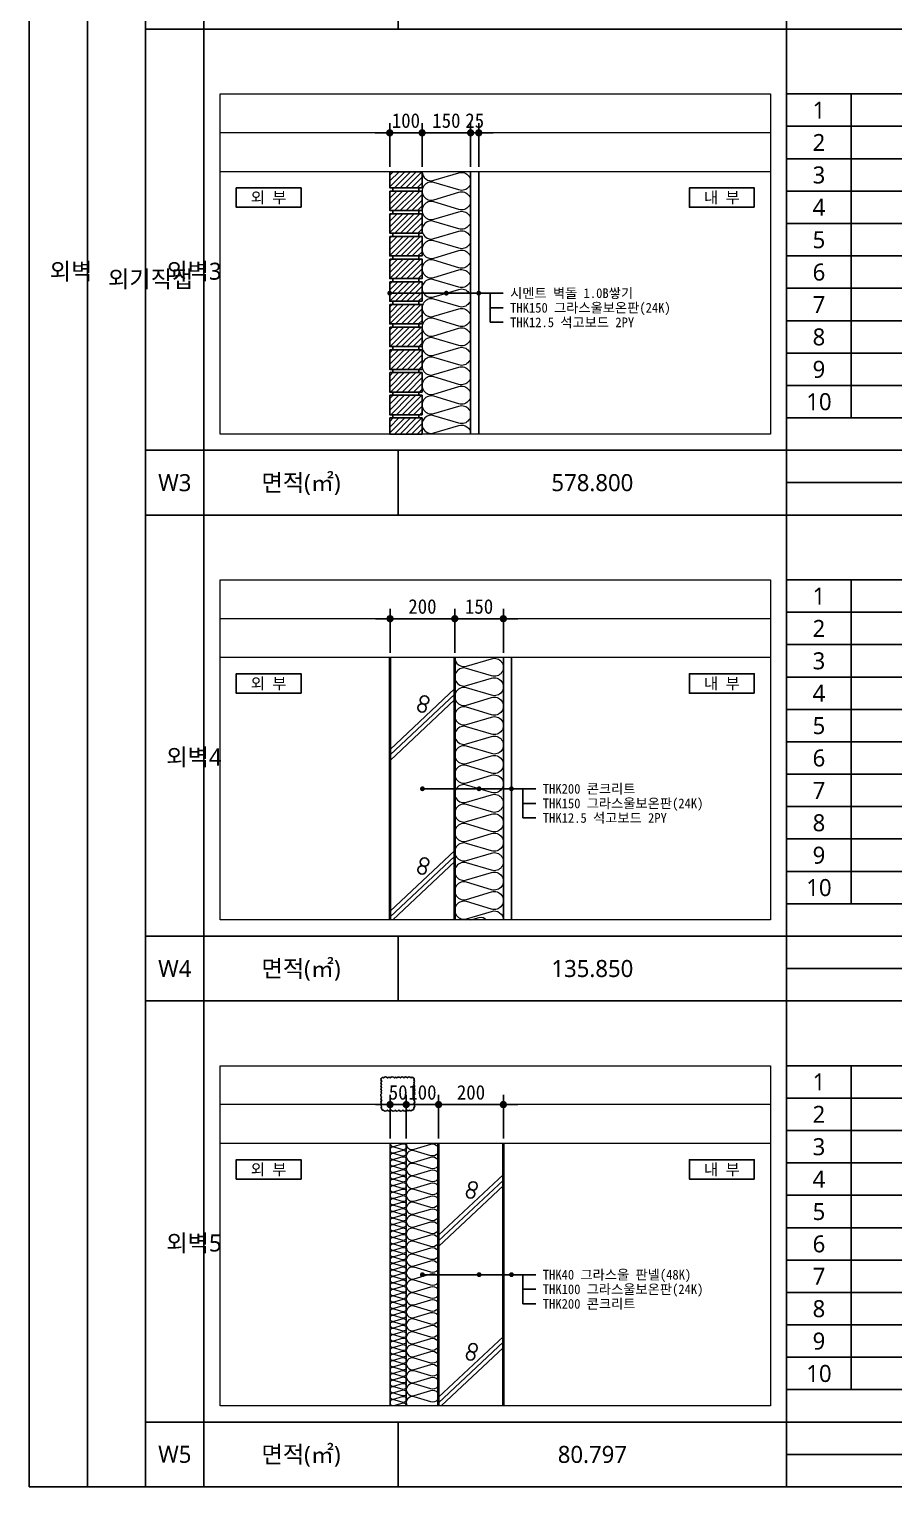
# Model space of a CAD drawing. Header units: millimetres. Extents: x 433 to 50040, y -8477 to -471.
# Drawn here: x 433 to 3105, y -8477 to -3976 of the extents above; entities that cross this region are included whole.
import ezdxf
from ezdxf.enums import TextEntityAlignment as Align

# ---------------------------------------------------------------- set-up
doc = ezdxf.new("R2010")
doc.units = ezdxf.units.MM
doc.header["$MEASUREMENT"] = 0
doc.header["$PDSIZE"] = -10
doc.layers.get('0').update_dxf_attribs({"linetype": 'CONTINUOUS'})
doc.layers.get('Defpoints').update_dxf_attribs({"color": 153, "linetype": 'CONTINUOUS'})
for name, color, linetype in [('2', 4, 'CONTINUOUS'), ('HATCH-1', 8, 'CONTINUOUS'), ('RXANNOT', 4, 'CONTINUOUS')]:
    doc.layers.add(name, color=color, linetype=linetype)
for name, color, linetype, lineweight in [('A-CONC-LIN1', 2, 'CONTINUOUS', 40), ('A-CONC-LIN2', 7, 'CONTINUOUS', 25), ('A-DIMS', 7, 'CONTINUOUS', 25), ('A-MKXS-LEAD', 7, 'CONTINUOUS', 25), ('A-MKXS-TEXT1', 3, 'CONTINUOUS', 25), ('A-MKXX-NAME', 3, 'CONTINUOUS', 25), ('A-MKXX-SYMB', 7, 'CONTINUOUS', 25), ('A-WAXM-BLOC', 3, 'CONTINUOUS', 25), ('A-WAXM-DRYW', 4, 'CONTINUOUS', 25), ('A-WAXM-PANL', 6, 'CONTINUOUS', 20), ('A-XXXX-HATC', 8, 'CONTINUOUS', 18), ('A-XXXX-INSL2', 8, 'CONTINUOUS', 18), ('A-XXXX-TABL', 7, 'CONTINUOUS', 25), ('REV-202205', 20, 'CONTINUOUS', 25)]:
    doc.layers.add(name, color=color, linetype=linetype, lineweight=lineweight)
doc.layers.add('A-XXXX-NPLT', color=144, linetype='CONTINUOUS', lineweight=15, plot=False)
doc.styles.add('HY울릉도L', font='')
doc.styles.add('돋움체', font='')
doc.styles.add('맑은고딕', font='malgun.ttf')
doc.styles.get('HY울릉도L').set_extended_font_data('HYwulM')
doc.styles.get('돋움체').set_extended_font_data('DotumChe')
doc.dimstyles.new('CDIM', dxfattribs={"dimtxt": 3, "dimasz": 1.5, "dimexe": 2, "dimexo": 1, "dimgap": 1, "dimtad": 1, "dimdec": 0, "dimrnd": 0.5, "dimzin": 0, "dimdsep": 32, "dimlunit": 6, "dimtxsty": 'HY울릉도L', "dimblk1": '_CIDOT', "dimblk2": '_CIDOT', "dimsah": 1, "dimcen": 5.5, "dimclrd": 2, "dimclre": 2, "dimclrt": 7, "dimadec": 0, "dimazin": 0, "dimtfac": 1, "dimtdec": 0, "dimtix": 1, "dimtmove": 2, "dimatfit": 1, "dimldrblk": '_CIDOT', "dimfxl": 1, "dimtolj": 1, "dimtzin": 0, "dimlwd": -1, "dimarcsym": 0})

# ---------------------------------------------------------------- blocks, each defined once
blk = doc.blocks.new('1')
at = {"layer": 'A-XXXX-HATC'}
h = blk.add_hatch(color=254, dxfattribs=at)
h.dxf.hatch_style = 1
h.paths.add_polyline_path([(3600, -1300), (4800, -1300), (4800, -1400), (3600, -1400)])
at = {"layer": 'A-XXXX-NPLT', "ltscale": 50}
for p, q in [((1750, -320), (50, -320)), ((1750, -440), (50, -440))]:
    blk.add_line(p, q, dxfattribs=at)
blk.add_lwpolyline([(1750, -1250), (50, -1250), (50, -200), (1750, -200)], close=True, dxfattribs=at)
at = {"layer": 'A-XXXX-TABL'}
for p, q in [((1800, 0), (1800, -1500)), ((3000, 0), (3000, -1300)), ((3600, 0), (3600, -1500)), ((4200, 0), (4200, -1300)), ((4800, -200), (1800, -200)), ((2000, -200), (2000, -1200)), ((4800, -300), (1800, -300)), ((4800, -400), (1800, -400)), ((4800, -500), (1800, -500)), ((4800, -600), (1800, -600)), ((4800, -700), (1800, -700)), ((4800, -800), (1800, -800)), ((4800, -900), (1800, -900)), ((4800, -1000), (1800, -1000)), ((4800, -1100), (1800, -1100)), ((4800, -1200), (1800, -1200)), ((4800, -1300), (0, -1300)), ((600, -1500), (600, -1300)), ((4800, -1400), (1800, -1400))]:
    blk.add_line(p, q, dxfattribs=at)
blk.add_lwpolyline([(4800, -1500), (0, -1500), (0, 0), (4800, 0)], close=True, dxfattribs=at)
at = {"layer": 'A-XXXX-TABL', "color": 2, "const_width": 5}
blk.add_lwpolyline([(3600, -1300), (4800, -1300), (4800, -1400), (3600, -1400)], close=True, dxfattribs=at)
at = {"layer": 'A-MKXX-NAME', "style": '맑은고딕'}
for s, p in [('두 께', (3300, -60)), ('열전도율', (3900, -60)), ('열관류 저항', (4500, -60)), ('재 료 명', (2400, -100)), ('(mm)', (3300, -140)), ('(W/m·K)', (3900, -140)), ('(㎡·k/W)', (4500, -140)), ('1', (1900, -250)), ('2', (1900, -350)), ('3', (1900, -450)), ('4', (1900, -550)), ('5', (1900, -650)), ('6', (1900, -750)), ('7', (1900, -850)), ('8', (1900, -950)), ('9', (1900, -1050)), ('10', (1900, -1150)), ('합  계', (2400, -1250)), ('열관류율 (W/㎡·K)', (2700, -1350)), ('면적(㎡)', (300, -1400)), ('기준 열관류율 (W/㎡·K)', (2700, -1450))]:
    blk.add_text(s, height=52.5, dxfattribs=at).set_placement(p, align=Align.MIDDLE_CENTER)
blk = doc.blocks.new('asdf')
at = {"layer": 'A-XXXX-TABL'}
for p, q in [((1156, -2604), (1156, -22604)), ((1636, -2604), (1636, -22604)), ((2116, -2604), (2116, -22604)), ((2596, -2604), (2596, -22604)), ((2596, -10604), (2116, -10604)), ((2596, -14071), (2116, -14071)), ((2596, -14604), (2116, -14604)), ((2596, -18071), (2116, -18071)), ((2596, -18604), (2116, -18604)), ((2596, -22071), (2116, -22071)), ((1156, -22604), (2596, -22604))]:
    blk.add_line(p, q, dxfattribs=at)
at = {"layer": '2', "xscale": 2.666666666666639, "yscale": 2.666666666666639, "zscale": 2.666666666666639}
for p in [(2596, -6604), (2596, -10604), (2596, -14604), (2596, -18604)]:
    blk.add_blockref('1', p, dxfattribs=at)
blk = doc.blocks.new('_CIDOT')
at = {"color": 0, "linetype": 'ByBlock'}
blk.add_line((2, 0), (-1, 0), dxfattribs=at)
at = {"color": 0, "linetype": 'ByBlock', "const_width": 0.5}
blk.add_lwpolyline([(-0.25, 0, 1), (0.25, 0, 1)], format="xyb", close=True, dxfattribs=at)
blk = doc.blocks.new('*D13')
at = {"layer": 'A-DIMS', "lineweight": -2, "transparency": 16777216}
for p, q in [((1748.5, -5901.5), (1748.5, -5766.5)), ((1898.5, -5901.5), (1898.5, -5766.5))]:
    blk.add_line(p, q, dxfattribs=at)
at = {"layer": 'A-DIMS', "transparency": 16777216}
blk.add_line((1771, -5796.5), (1876, -5796.5), dxfattribs=at)
at = {"layer": 'Defpoints', "color": 0, "transparency": 16777216}
for p in [(1898.5, -5796.5), (1748.5, -5916.5), (1898.5, -5916.5)]:
    blk.add_point(p, dxfattribs=at)
at = {"layer": 'A-DIMS', "transparency": 16777216, "xscale": 22.5, "yscale": 22.5, "zscale": 22.5, "rotation": 180}
blk.add_blockref('_CIDOT', (1748.5, -5796.5), dxfattribs=at)
at = {"layer": 'A-DIMS', "transparency": 16777216, "xscale": 22.5, "yscale": 22.5, "zscale": 22.5}
blk.add_blockref('_CIDOT', (1898.5, -5796.5), dxfattribs=at)
at = {"layer": 'A-DIMS', "color": 3, "transparency": 16777216, "insert": (1823.5, -5759), "char_height": 45, "attachment_point": 5, "style": '돋움체'}
blk.add_mtext('\\A1;150', dxfattribs=at)
blk = doc.blocks.new('*D14')
at = {"layer": 'A-DIMS', "lineweight": -2, "transparency": 16777216}
for p, q in [((1548.5, -5901.5), (1548.5, -5766.5)), ((1748.5, -5901.5), (1748.5, -5766.5))]:
    blk.add_line(p, q, dxfattribs=at)
at = {"layer": 'A-DIMS', "transparency": 16777216}
blk.add_line((1571, -5796.5), (1726, -5796.5), dxfattribs=at)
at = {"layer": 'Defpoints', "color": 0, "transparency": 16777216}
for p in [(1748.5, -5796.5), (1548.5, -5916.5), (1748.5, -5916.5)]:
    blk.add_point(p, dxfattribs=at)
at = {"layer": 'A-DIMS', "transparency": 16777216, "xscale": 22.5, "yscale": 22.5, "zscale": 22.5, "rotation": 180}
blk.add_blockref('_CIDOT', (1548.5, -5796.5), dxfattribs=at)
at = {"layer": 'A-DIMS', "transparency": 16777216, "xscale": 22.5, "yscale": 22.5, "zscale": 22.5}
blk.add_blockref('_CIDOT', (1748.5, -5796.5), dxfattribs=at)
at = {"layer": 'A-DIMS', "color": 3, "transparency": 16777216, "insert": (1648.5, -5759), "char_height": 45, "attachment_point": 5, "style": '돋움체'}
blk.add_mtext('\\A1;200', dxfattribs=at)
blk = doc.blocks.new('*D20')
at = {"layer": 'A-DIMS', "lineweight": -2, "transparency": 16777216}
for p, q in [((1647.5, -4401.5), (1647.5, -4266.5)), ((1797.5, -4401.5), (1797.5, -4266.5))]:
    blk.add_line(p, q, dxfattribs=at)
at = {"layer": 'A-DIMS', "transparency": 16777216}
blk.add_line((1670, -4296.5), (1775, -4296.5), dxfattribs=at)
at = {"layer": 'Defpoints', "color": 0, "transparency": 16777216}
for p in [(1797.5, -4296.5), (1647.5, -4416.5), (1797.5, -4416.5)]:
    blk.add_point(p, dxfattribs=at)
at = {"layer": 'A-DIMS', "transparency": 16777216, "xscale": 22.5, "yscale": 22.5, "zscale": 22.5, "rotation": 180}
blk.add_blockref('_CIDOT', (1647.5, -4296.5), dxfattribs=at)
at = {"layer": 'A-DIMS', "transparency": 16777216, "xscale": 22.5, "yscale": 22.5, "zscale": 22.5}
blk.add_blockref('_CIDOT', (1797.5, -4296.5), dxfattribs=at)
at = {"layer": 'A-DIMS', "color": 3, "transparency": 16777216, "insert": (1722.5, -4259), "char_height": 45, "attachment_point": 5, "style": '돋움체'}
blk.add_mtext('\\A1;150', dxfattribs=at)
blk = doc.blocks.new('*D21')
at = {"layer": 'A-DIMS', "lineweight": -2, "transparency": 16777216}
for p, q in [((1547.5, -4401.5), (1547.5, -4266.6)), ((1647.5, -4401.6), (1647.5, -4266.6))]:
    blk.add_line(p, q, dxfattribs=at)
at = {"layer": 'A-DIMS', "transparency": 16777216}
for p, q in [((1525, -4296.6), (1502.5, -4296.6)), ((1547.5, -4296.6), (1647.5, -4296.6)), ((1670, -4296.6), (1692.5, -4296.6))]:
    blk.add_line(p, q, dxfattribs=at)
at = {"layer": 'Defpoints', "color": 0, "transparency": 16777216}
for p in [(1647.5, -4296.6), (1547.5, -4416.5), (1647.5, -4416.6)]:
    blk.add_point(p, dxfattribs=at)
at = {"layer": 'A-DIMS', "transparency": 16777216, "xscale": 22.5, "yscale": 22.5, "zscale": 22.5}
blk.add_blockref('_CIDOT', (1547.5, -4296.6), dxfattribs=at)
at = {"layer": 'A-DIMS', "transparency": 16777216, "xscale": 22.5, "yscale": 22.5, "zscale": 22.5, "rotation": 180}
blk.add_blockref('_CIDOT', (1647.5, -4296.6), dxfattribs=at)
at = {"layer": 'A-DIMS', "color": 3, "transparency": 16777216, "insert": (1597.5, -4259), "char_height": 45, "attachment_point": 5, "style": '돋움체'}
blk.add_mtext('\\A1;100', dxfattribs=at)
blk = doc.blocks.new('*D22')
at = {"layer": 'A-DIMS', "lineweight": -2, "transparency": 16777216}
for p, q in [((1797.5, -4401.5), (1797.5, -4266.6)), ((1822.5, -4401.6), (1822.5, -4266.6))]:
    blk.add_line(p, q, dxfattribs=at)
at = {"layer": 'A-DIMS', "transparency": 16777216}
for p, q in [((1775, -4296.6), (1752.5, -4296.6)), ((1797.5, -4296.6), (1822.5, -4296.6)), ((1845, -4296.6), (1867.5, -4296.6))]:
    blk.add_line(p, q, dxfattribs=at)
at = {"layer": 'Defpoints', "color": 0, "transparency": 16777216}
for p in [(1822.5, -4296.6), (1797.5, -4416.5), (1822.5, -4416.6)]:
    blk.add_point(p, dxfattribs=at)
at = {"layer": 'A-DIMS', "transparency": 16777216, "xscale": 22.5, "yscale": 22.5, "zscale": 22.5}
blk.add_blockref('_CIDOT', (1797.5, -4296.6), dxfattribs=at)
at = {"layer": 'A-DIMS', "transparency": 16777216, "xscale": 22.5, "yscale": 22.5, "zscale": 22.5, "rotation": 180}
blk.add_blockref('_CIDOT', (1822.5, -4296.6), dxfattribs=at)
at = {"layer": 'A-DIMS', "color": 3, "transparency": 16777216, "insert": (1810, -4259), "char_height": 45, "attachment_point": 5, "style": '돋움체'}
blk.add_mtext('\\A1;25', dxfattribs=at)
blk = doc.blocks.new('*D23')
at = {"layer": 'A-DIMS', "lineweight": -2, "transparency": 16777216}
for p, q in [((1598.5, -7401.5), (1598.5, -7266.5)), ((1698.5, -7401.5), (1698.5, -7266.5))]:
    blk.add_line(p, q, dxfattribs=at)
at = {"layer": 'A-DIMS', "transparency": 16777216}
for p, q in [((1576, -7296.5), (1553.5, -7296.5)), ((1698.5, -7296.5), (1598.5, -7296.5)), ((1721, -7296.5), (1743.5, -7296.5))]:
    blk.add_line(p, q, dxfattribs=at)
at = {"layer": 'Defpoints', "color": 0, "transparency": 16777216}
for p in [(1598.5, -7296.5), (1598.5, -7416.5), (1698.5, -7416.5)]:
    blk.add_point(p, dxfattribs=at)
at = {"layer": 'A-DIMS', "transparency": 16777216, "xscale": 22.5, "yscale": 22.5, "zscale": 22.5}
blk.add_blockref('_CIDOT', (1598.5, -7296.5), dxfattribs=at)
at = {"layer": 'A-DIMS', "transparency": 16777216, "xscale": 22.5, "yscale": 22.5, "zscale": 22.5, "rotation": 180}
blk.add_blockref('_CIDOT', (1698.5, -7296.5), dxfattribs=at)
at = {"layer": 'A-DIMS', "color": 3, "transparency": 16777216, "insert": (1648.5, -7259), "char_height": 45, "attachment_point": 5, "style": '돋움체'}
blk.add_mtext('\\A1;100', dxfattribs=at)
blk = doc.blocks.new('*D24')
at = {"layer": 'A-DIMS', "lineweight": -2, "transparency": 16777216}
for p, q in [((1698.5, -7401.5), (1698.5, -7266.5)), ((1898.5, -7401.5), (1898.5, -7266.5))]:
    blk.add_line(p, q, dxfattribs=at)
at = {"layer": 'A-DIMS', "transparency": 16777216}
blk.add_line((1876, -7296.5), (1721, -7296.5), dxfattribs=at)
at = {"layer": 'Defpoints', "color": 0, "transparency": 16777216}
for p in [(1698.5, -7296.5), (1698.5, -7416.5), (1898.5, -7416.5)]:
    blk.add_point(p, dxfattribs=at)
at = {"layer": 'A-DIMS', "transparency": 16777216, "xscale": 22.5, "yscale": 22.5, "zscale": 22.5, "rotation": 180}
blk.add_blockref('_CIDOT', (1698.5, -7296.5), dxfattribs=at)
at = {"layer": 'A-DIMS', "transparency": 16777216, "xscale": 22.5, "yscale": 22.5, "zscale": 22.5}
blk.add_blockref('_CIDOT', (1898.5, -7296.5), dxfattribs=at)
at = {"layer": 'A-DIMS', "color": 3, "transparency": 16777216, "insert": (1798.5, -7259), "char_height": 45, "attachment_point": 5, "style": '돋움체'}
blk.add_mtext('\\A1;200', dxfattribs=at)
blk = doc.blocks.new('*D25')
at = {"layer": 'A-DIMS', "lineweight": -2, "transparency": 16777216}
for p, q in [((1548.5, -7401.5), (1548.5, -7266.5)), ((1598.5, -7401.5), (1598.5, -7266.5))]:
    blk.add_line(p, q, dxfattribs=at)
at = {"layer": 'A-DIMS', "transparency": 16777216}
for p, q in [((1526, -7296.5), (1503.5, -7296.5)), ((1548.5, -7296.5), (1598.5, -7296.5)), ((1621, -7296.5), (1643.5, -7296.5))]:
    blk.add_line(p, q, dxfattribs=at)
at = {"layer": 'Defpoints', "color": 0, "transparency": 16777216}
for p in [(1598.5, -7296.5), (1548.5, -7416.5), (1598.5, -7416.5)]:
    blk.add_point(p, dxfattribs=at)
at = {"layer": 'A-DIMS', "transparency": 16777216, "xscale": 22.5, "yscale": 22.5, "zscale": 22.5}
blk.add_blockref('_CIDOT', (1548.5, -7296.5), dxfattribs=at)
at = {"layer": 'A-DIMS', "transparency": 16777216, "xscale": 22.5, "yscale": 22.5, "zscale": 22.5, "rotation": 180}
blk.add_blockref('_CIDOT', (1598.5, -7296.5), dxfattribs=at)
at = {"layer": 'A-DIMS', "color": 3, "transparency": 16777216, "insert": (1573.5, -7259), "char_height": 45, "attachment_point": 5, "style": '돋움체'}
blk.add_mtext('\\A1;50', dxfattribs=at)

msp = doc.modelspace()

# ---------------------------------------------------------------- hatches: boundary and pattern name
at = {"layer": 'A-XXXX-HATC'}
h = msp.add_hatch(dxfattribs=at)
h.set_pattern_fill('ANSI31', color=256, scale=100)
h.paths.add_polyline_path([(1547.5, -4416.5), (1547.5, -4466.2), (1647.5, -4466.2), (1647.5, -4416.5)])
h.paths.add_polyline_path([(1547.5, -4476.2), (1547.5, -4536.3), (1647.5, -4536.3), (1647.5, -4476.2)])
h.paths.add_polyline_path([(1547.5, -4546.3), (1547.5, -4606.3), (1647.5, -4606.3), (1647.5, -4546.3)])
h.paths.add_polyline_path([(1547.5, -4756.4), (1547.5, -4816.5), (1647.5, -4816.5), (1647.5, -4756.4)])
h.paths.add_polyline_path([(1547.5, -4686.4), (1547.5, -4746.4), (1647.5, -4746.4), (1647.5, -4686.4)])
h.paths.add_polyline_path([(1547.5, -4616.3), (1547.5, -4676.4), (1647.5, -4676.4), (1647.5, -4616.3)])
h.paths.add_polyline_path([(1547.5, -5176.8), (1547.5, -5226.5), (1647.5, -5226.5), (1647.5, -5176.8)])
h.paths.add_polyline_path([(1547.5, -5106.7), (1547.5, -5166.8), (1647.5, -5166.8), (1647.5, -5106.7)])
h.paths.add_polyline_path([(1547.5, -5036.7), (1547.5, -5096.7), (1647.5, -5096.7), (1647.5, -5036.7)])
h.paths.add_polyline_path([(1547.5, -4966.6), (1547.5, -5026.7), (1647.5, -5026.7), (1647.5, -4966.6)])
h.paths.add_polyline_path([(1547.5, -4896.6), (1547.5, -4956.6), (1647.5, -4956.6), (1647.5, -4896.6)])
h.paths.add_polyline_path([(1547.5, -4826.5), (1547.5, -4886.6), (1647.5, -4886.6), (1647.5, -4826.5)])

# ---------------------------------------------------------------- linework, layer by layer
at = {"layer": 'A-CONC-LIN1'}
for p, q in [((1548.5, -6726.5), (1548.5, -5916.5)), ((1748.5, -6726.5), (1748.5, -5916.5)), ((1698.5, -8226.5), (1698.5, -7416.5)), ((1898.5, -8226.5), (1898.5, -7416.5))]:
    msp.add_line(p, q, dxfattribs=at)
at = {"layer": 'A-CONC-LIN2'}
for p, q in [((1557.5, -4476.2), (1557.5, -4466.2)), ((1637.5, -4476.2), (1637.5, -4466.2)), ((1557.5, -4546.3), (1557.5, -4536.3)), ((1637.5, -4546.3), (1637.5, -4536.3)), ((1557.5, -4616.3), (1557.5, -4606.3)), ((1637.5, -4616.3), (1637.5, -4606.3)), ((1557.5, -4686.4), (1557.5, -4676.4)), ((1637.5, -4686.4), (1637.5, -4676.4)), ((1557.5, -4756.4), (1557.5, -4746.4)), ((1637.5, -4756.4), (1637.5, -4746.4)), ((1557.5, -4826.5), (1557.5, -4816.5)), ((1637.5, -4826.5), (1637.5, -4816.5)), ((1557.5, -4896.6), (1557.5, -4886.6)), ((1637.5, -4896.6), (1637.5, -4886.6)), ((1557.5, -4966.6), (1557.5, -4956.6)), ((1637.5, -4966.6), (1637.5, -4956.6)), ((1557.5, -5036.7), (1557.5, -5026.7)), ((1637.5, -5036.7), (1637.5, -5026.7)), ((1557.5, -5106.7), (1557.5, -5096.7)), ((1637.5, -5106.7), (1637.5, -5096.7)), ((1557.5, -5176.8), (1557.5, -5166.8)), ((1637.5, -5176.8), (1637.5, -5166.8))]:
    msp.add_line(p, q, dxfattribs=at)
at = {"layer": 'A-MKXS-LEAD'}
for p, q in [((1547.5, -4791.5), (1897.5, -4791.5)), ((1857.5, -4881.5), (1857.5, -4791.5)), ((1897.5, -4836.5), (1857.5, -4836.5)), ((1897.5, -4881.5), (1857.5, -4881.5)), ((1648.5, -6321.5), (1998.5, -6321.5)), ((1958.5, -6411.5), (1958.5, -6321.5)), ((1998.5, -6366.5), (1958.5, -6366.5)), ((1998.5, -6411.5), (1958.5, -6411.5)), ((1648.5, -7821.5), (1998.5, -7821.5)), ((1958.5, -7911.5), (1958.5, -7821.5)), ((1998.5, -7866.5), (1958.5, -7866.5)), ((1998.5, -7911.5), (1958.5, -7911.5))]:
    msp.add_line(p, q, dxfattribs=at)
at = {"layer": 'A-MKXS-LEAD', "const_width": 7.5}
for points in [[(1543.7, -4791.5, 1), (1551.2, -4791.5, 1)], [(1718.7, -4791.5, 1), (1726.2, -4791.5, 1)], [(1818.7, -4791.5, 1), (1826.2, -4791.5, 1)], [(1644.7, -6321.5, 1), (1652.2, -6321.5, 1)], [(1819.8, -6321.5, 1), (1827.3, -6321.5, 1)], [(1919.7, -6321.5, 1), (1927.2, -6321.5, 1)], [(1644.7, -7821.5, 1), (1652.2, -7821.5, 1)], [(1819.8, -7821.5, 1), (1827.3, -7821.5, 1)], [(1919.7, -7821.5, 1), (1927.2, -7821.5, 1)]]:
    msp.add_lwpolyline(points, format="xyb", close=True, dxfattribs=at)
at = {"layer": 'A-MKXX-SYMB'}
for points in [[(1273.5, -4526.5), (1073.5, -4526.5), (1073.5, -4466.5), (1273.5, -4466.5)], [(2673.5, -4526.5), (2473.5, -4526.5), (2473.5, -4466.5), (2673.5, -4466.5)], [(1273.5, -6026.5), (1073.5, -6026.5), (1073.5, -5966.5), (1273.5, -5966.5)], [(2673.5, -6026.5), (2473.5, -6026.5), (2473.5, -5966.5), (2673.5, -5966.5)], [(1273.5, -7526.5), (1073.5, -7526.5), (1073.5, -7466.5), (1273.5, -7466.5)], [(2673.5, -7526.5), (2473.5, -7526.5), (2473.5, -7466.5), (2673.5, -7466.5)]]:
    msp.add_lwpolyline(points, close=True, dxfattribs=at)
at = {"layer": 'A-WAXM-BLOC'}
for points in [[(1547.5, -4416.5), (1547.5, -4466.2), (1647.5, -4466.2), (1647.5, -4416.5)], [(1547.5, -4476.2), (1547.5, -4536.3), (1647.5, -4536.3), (1647.5, -4476.2)], [(1547.5, -4546.3), (1547.5, -4606.3), (1647.5, -4606.3), (1647.5, -4546.3)], [(1547.5, -4616.3), (1547.5, -4676.4), (1647.5, -4676.4), (1647.5, -4616.3)], [(1547.5, -4686.4), (1547.5, -4746.4), (1647.5, -4746.4), (1647.5, -4686.4)], [(1547.5, -4756.4), (1547.5, -4816.5), (1647.5, -4816.5), (1647.5, -4756.4)], [(1547.5, -4826.5), (1547.5, -4886.6), (1647.5, -4886.6), (1647.5, -4826.5)], [(1547.5, -4896.6), (1547.5, -4956.6), (1647.5, -4956.6), (1647.5, -4896.6)], [(1547.5, -4966.6), (1547.5, -5026.7), (1647.5, -5026.7), (1647.5, -4966.6)], [(1547.5, -5036.7), (1547.5, -5096.7), (1647.5, -5096.7), (1647.5, -5036.7)], [(1547.5, -5106.7), (1547.5, -5166.8), (1647.5, -5166.8), (1647.5, -5106.7)], [(1547.5, -5176.8), (1547.5, -5226.5), (1647.5, -5226.5), (1647.5, -5176.8)]]:
    msp.add_lwpolyline(points, close=True, dxfattribs=at)
at = {"layer": 'A-WAXM-DRYW'}
for p, q in [((1797.5, -5226.5), (1797.5, -4416.5)), ((1822.5, -5226.5), (1822.5, -4416.5)), ((1898.5, -6726.5), (1898.5, -5916.5)), ((1923.5, -6726.5), (1923.5, -5916.5)), ((1598.5, -8226.5), (1598.5, -7416.5))]:
    msp.add_line(p, q, dxfattribs=at)
at = {"layer": 'A-WAXM-PANL'}
msp.add_line((1548.5, -8226.5), (1548.5, -7416.5), dxfattribs=at)
at = {"layer": 'A-XXXX-INSL2'}
for points in [[(1647.5, -4416.5, 0.509267), (1683.8, -4443), (1761.1, -4420, -1.37259), (1761.1, -4473), (1683.8, -4450, 1.37259), (1683.8, -4503), (1761.1, -4480, -1.37259), (1761.1, -4533), (1683.8, -4510, 1.37259), (1683.8, -4563), (1761.1, -4540, -1.37259), (1761.1, -4593), (1683.8, -4570, 1.37259), (1683.8, -4623), (1761.1, -4600, -1.37259), (1761.1, -4653), (1683.8, -4630, 1.37259), (1683.8, -4683), (1761.1, -4660, -1.37259), (1761.1, -4713), (1683.8, -4690, 1.37259), (1683.8, -4743), (1761.1, -4720, -1.37259), (1761.1, -4773), (1683.8, -4750, 1.37259), (1683.8, -4803), (1761.1, -4780, -1.37259), (1761.1, -4833), (1683.8, -4810, 1.37259), (1683.8, -4863), (1761.1, -4840, -1.37259), (1761.1, -4893), (1683.8, -4870, 1.37259), (1683.8, -4923), (1761.1, -4900, -1.37259), (1761.1, -4953), (1683.8, -4930, 1.37259), (1683.8, -4983), (1761.1, -4960, -1.37259), (1761.1, -5013), (1683.8, -4990, 1.37259), (1683.8, -5043), (1761.1, -5020, -1.37259), (1761.1, -5073), (1683.8, -5050, 1.37259), (1683.8, -5103), (1761.1, -5080, -1.37259), (1761.1, -5133), (1683.8, -5110, 1.37259), (1683.8, -5163), (1761.1, -5140, -1.37259), (1761.1, -5193), (1683.8, -5170, 1.37259), (1683.8, -5223), (1761.1, -5200, -0.508699), (1797.5, -5226.5, -0.508699)], [(1748.5, -5916.5, 0.509267), (1784.9, -5943), (1862.1, -5920, -1.37259), (1862.1, -5973), (1784.9, -5950, 1.37259), (1784.9, -6003), (1862.1, -5980, -1.37259), (1862.1, -6033), (1784.9, -6010, 1.37259), (1784.9, -6063), (1862.1, -6040, -1.37259), (1862.1, -6093), (1784.9, -6070, 1.37259), (1784.9, -6123), (1862.1, -6100, -1.37259), (1862.1, -6153), (1784.9, -6130, 1.37259), (1784.9, -6183), (1862.1, -6160, -1.37259), (1862.1, -6213), (1784.9, -6190, 1.37259), (1784.9, -6243), (1862.1, -6220, -1.37259), (1862.1, -6273), (1784.9, -6250, 1.37259), (1784.9, -6303), (1862.1, -6280, -1.37259), (1862.1, -6333), (1784.9, -6310, 1.37259), (1784.9, -6363), (1862.1, -6340, -1.37259), (1862.1, -6393), (1784.9, -6370, 1.37259), (1784.9, -6423), (1862.1, -6400, -1.37259), (1862.1, -6453), (1784.9, -6430, 1.37259), (1784.9, -6483), (1862.1, -6460, -1.37259), (1862.1, -6513), (1784.9, -6490, 1.37259), (1784.9, -6543), (1862.1, -6520, -1.37259), (1862.1, -6573), (1784.9, -6550, 1.37259), (1784.9, -6603), (1862.1, -6580, -1.37259), (1862.1, -6633), (1784.9, -6610, 1.37259), (1784.9, -6663), (1862.1, -6640, -1.37259), (1862.1, -6693), (1784.9, -6670, 1.37259), (1784.9, -6723), (1862.1, -6700, -0.508699), (1898.5, -6726.5, -0.508699)], [(1798.5, -6726.5), (1824.3, -6718.8, -0.340595), (1845.6, -6726.5)], [(1548.5, -7416.5, 0.509267), (1560.6, -7425.4), (1586.4, -7417.7, -1.37259), (1586.4, -7435.4), (1560.6, -7427.7, 1.37259), (1560.6, -7445.4), (1586.4, -7437.7, -1.37259), (1586.4, -7455.4), (1560.6, -7447.7, 1.37259), (1560.6, -7465.4), (1586.4, -7457.7, -1.37259), (1586.4, -7475.4), (1560.6, -7467.7, 1.37259), (1560.6, -7485.4), (1586.4, -7477.7, -1.37259), (1586.4, -7495.4), (1560.6, -7487.7, 1.37259), (1560.6, -7505.4), (1586.4, -7497.7, -1.37259), (1586.4, -7515.4), (1560.6, -7507.7, 1.37259), (1560.6, -7525.4), (1586.4, -7517.7, -1.37259), (1586.4, -7535.4), (1560.6, -7527.7, 1.37259), (1560.6, -7545.4), (1586.4, -7537.7, -1.37259), (1586.4, -7555.4), (1560.6, -7547.7, 1.37259), (1560.6, -7565.4), (1586.4, -7557.7, -1.37259), (1586.4, -7575.4), (1560.6, -7567.7, 1.37259), (1560.6, -7585.4), (1586.4, -7577.7, -1.37259), (1586.4, -7595.4), (1560.6, -7587.7, 1.37259), (1560.6, -7605.4), (1586.4, -7597.7, -1.37259), (1586.4, -7615.4), (1560.6, -7607.7, 1.37259), (1560.6, -7625.4), (1586.4, -7617.7, -1.37259), (1586.4, -7635.4), (1560.6, -7627.7, 1.37259), (1560.6, -7645.4), (1586.4, -7637.7, -1.37259), (1586.4, -7655.4), (1560.6, -7647.7, 1.37259), (1560.6, -7665.4), (1586.4, -7657.7, -1.37259), (1586.4, -7675.4), (1560.6, -7667.7, 1.37259), (1560.6, -7685.4), (1586.4, -7677.7, -1.37259), (1586.4, -7695.4), (1560.6, -7687.7, 1.37259), (1560.6, -7705.4), (1586.4, -7697.7, -1.37259), (1586.4, -7715.4), (1560.6, -7707.7, 1.37259), (1560.6, -7725.4), (1586.4, -7717.7, -1.37259), (1586.4, -7735.4), (1560.6, -7727.7, 1.37259), (1560.6, -7745.4), (1586.4, -7737.7, -1.37259), (1586.4, -7755.4), (1560.6, -7747.7, 1.37259), (1560.6, -7765.4), (1586.4, -7757.7, -1.37259), (1586.4, -7775.4), (1560.6, -7767.7, 1.37259), (1560.6, -7785.4), (1586.4, -7777.7, -1.37259), (1586.4, -7795.4), (1560.6, -7787.7, 1.37259), (1560.6, -7805.4), (1586.4, -7797.7, -1.37259), (1586.4, -7815.4), (1560.6, -7807.7, 1.37259), (1560.6, -7825.4), (1586.4, -7817.7, -1.37259), (1586.4, -7835.4), (1560.6, -7827.7, 1.37259), (1560.6, -7845.4), (1586.4, -7837.7, -1.37259), (1586.4, -7855.4), (1560.6, -7847.7, 1.37259), (1560.6, -7865.4), (1586.4, -7857.7, -1.37259), (1586.4, -7875.4), (1560.6, -7867.7, 1.37259), (1560.6, -7885.4), (1586.4, -7877.7, -1.37259), (1586.4, -7895.4), (1560.6, -7887.7, 1.37259), (1560.6, -7905.4), (1586.4, -7897.7, -1.37259), (1586.4, -7915.4), (1560.6, -7907.7, 1.37259), (1560.6, -7925.4), (1586.4, -7917.7, -1.37259), (1586.4, -7935.4), (1560.6, -7927.7, 1.37259), (1560.6, -7945.4), (1586.4, -7937.7, -1.37259), (1586.4, -7955.4), (1560.6, -7947.7, 1.37259), (1560.6, -7965.4), (1586.4, -7957.7, -1.37259), (1586.4, -7975.4), (1560.6, -7967.7, 1.37259), (1560.6, -7985.4), (1586.4, -7977.7, -1.37259), (1586.4, -7995.4), (1560.6, -7987.7, 1.37259), (1560.6, -8005.4), (1586.4, -7997.7, -1.37259), (1586.4, -8015.4), (1560.6, -8007.7, 1.37259), (1560.6, -8025.4), (1586.4, -8017.7, -1.37259), (1586.4, -8035.4), (1560.6, -8027.7, 1.37259), (1560.6, -8045.4), (1586.4, -8037.7, -1.37259), (1586.4, -8055.4), (1560.6, -8047.7, 1.37259), (1560.6, -8065.4), (1586.4, -8057.7, -1.37259), (1586.4, -8075.4), (1560.6, -8067.7, 1.37259), (1560.6, -8085.4), (1586.4, -8077.7, -1.37259), (1586.4, -8095.4), (1560.6, -8087.7, 1.37259), (1560.6, -8105.4), (1586.4, -8097.7, -1.37259), (1586.4, -8115.4), (1560.6, -8107.7, 1.37259), (1560.6, -8125.4), (1586.4, -8117.7, -1.37259), (1586.4, -8135.4), (1560.6, -8127.7, 1.37259), (1560.6, -8145.4), (1586.4, -8137.7, -1.37259), (1586.4, -8155.4), (1560.6, -8147.7, 1.37259), (1560.6, -8165.4), (1586.4, -8157.7, -1.37259), (1586.4, -8175.4), (1560.6, -8167.7, 1.37259), (1560.6, -8185.4), (1586.4, -8177.7, -1.37259), (1586.4, -8195.4), (1560.6, -8187.7, 1.37259), (1560.6, -8205.4), (1586.4, -8197.7, -1.37259), (1586.4, -8215.4), (1560.6, -8207.7, 1.37259), (1560.6, -8225.4), (1586.4, -8217.7, -0.507283), (1598.5, -8226.5, -0.507283)], [(1598.5, -7416.5, 0.509267), (1622.7, -7434.2), (1674.3, -7418.8, -1.37259), (1674.3, -7454.2), (1622.7, -7438.8, 1.37259), (1622.7, -7474.2), (1674.3, -7458.8, -1.37259), (1674.3, -7494.2), (1622.7, -7478.8, 1.37259), (1622.7, -7514.2), (1674.3, -7498.8, -1.37259), (1674.3, -7534.2), (1622.7, -7518.8, 1.37259), (1622.7, -7554.2), (1674.3, -7538.8, -1.37259), (1674.3, -7574.2), (1622.7, -7558.8, 1.37259), (1622.7, -7594.2), (1674.3, -7578.8, -1.37259), (1674.3, -7614.2), (1622.7, -7598.8, 1.37259), (1622.7, -7634.2), (1674.3, -7618.8, -1.37259), (1674.3, -7654.2), (1622.7, -7638.8, 1.37259), (1622.7, -7674.2), (1674.3, -7658.8, -1.37259), (1674.3, -7694.2), (1622.7, -7678.8, 1.37259), (1622.7, -7714.2), (1674.3, -7698.8, -1.37259), (1674.3, -7734.2), (1622.7, -7718.8, 1.37259), (1622.7, -7754.2), (1674.3, -7738.8, -1.37259), (1674.3, -7774.2), (1622.7, -7758.8, 1.37259), (1622.7, -7794.2), (1674.3, -7778.8, -1.37259), (1674.3, -7814.2), (1622.7, -7798.8, 1.37259), (1622.7, -7834.2), (1674.3, -7818.8, -1.37259), (1674.3, -7854.2), (1622.7, -7838.8, 1.37259), (1622.7, -7874.2), (1674.3, -7858.8, -1.37259), (1674.3, -7894.2), (1622.7, -7878.8, 1.37259), (1622.7, -7914.2), (1674.3, -7898.8, -1.37259), (1674.3, -7934.2), (1622.7, -7918.8, 1.37259), (1622.7, -7954.2), (1674.3, -7938.8, -1.37259), (1674.3, -7974.2), (1622.7, -7958.8, 1.37259), (1622.7, -7994.2), (1674.3, -7978.8, -1.37259), (1674.3, -8014.2), (1622.7, -7998.8, 1.37259), (1622.7, -8034.2), (1674.3, -8018.8, -1.37259), (1674.3, -8054.2), (1622.7, -8038.8, 1.37259), (1622.7, -8074.2), (1674.3, -8058.8, -1.37259), (1674.3, -8094.2), (1622.7, -8078.8, 1.37259), (1622.7, -8114.2), (1674.3, -8098.8, -1.37259), (1674.3, -8134.2), (1622.7, -8118.8, 1.37259), (1622.7, -8154.2), (1674.3, -8138.8, -1.37259), (1674.3, -8174.2), (1622.7, -8158.8, 1.37259), (1622.7, -8194.2), (1674.3, -8178.8, -1.37259), (1674.3, -8214.2), (1622.7, -8198.8, 0.703234), (1601.4, -8226.5, 0.703234)]]:
    msp.add_lwpolyline(points, format="xyb", dxfattribs=at)
at = {"layer": 'A-XXXX-TABL'}
for p, q in [((973.5, -3976.5), (793.5, -3976.5)), ((973.5, -5476.5), (793.5, -5476.5)), ((973.5, -6976.5), (793.5, -6976.5))]:
    msp.add_line(p, q, dxfattribs=at)
at = {"layer": 'HATCH-1'}
for p, q in [((1548.5, -6199.8), (1748.5, -6012.2)), ((1548.5, -6216.9), (1748.5, -6029.3)), ((1548.5, -6234.1), (1748.5, -6046.4)), ((1548.5, -6699.8), (1748.5, -6512.2)), ((1548.5, -6716.9), (1748.5, -6529.3)), ((1556.6, -6726.5), (1748.5, -6546.4)), ((1698.5, -7699.8), (1898.5, -7512.2)), ((1698.5, -7716.9), (1898.5, -7529.3)), ((1698.5, -7734.1), (1898.5, -7546.4)), ((1698.5, -8199.8), (1898.5, -8012.2)), ((1698.5, -8216.9), (1898.5, -8029.3)), ((1706.6, -8226.5), (1898.5, -8046.4))]:
    msp.add_line(p, q, dxfattribs=at)
for centre in [(1647.4, -6072.1), (1654.8, -6047.6), (1647.4, -6572.1), (1654.8, -6547.6), (1797.4, -7572.1), (1804.8, -7547.6), (1804.8, -8047.6), (1797.4, -8072.1)]:
    msp.add_circle(centre, 13.1, dxfattribs=at)
at = {"layer": 'REV-202205'}
msp.add_lwpolyline([(1522.7, -7214, 0.520567), (1522.7, -7224.9, 0.520567), (1522.7, -7234, 0.520567), (1522.7, -7243.3, 0.520567), (1522.7, -7253.3, 0.520567), (1522.7, -7261.2, 0.520567), (1522.7, -7273.3, 0.520567), (1522.7, -7283, 0.520567), (1522.7, -7294, 0.520567), (1522.7, -7302, 0.520567), (1522.7, -7308.7, 0.520567), (1527.9, -7313.6, 0.520567), (1539.9, -7313.6, 0.520567), (1552.9, -7313.6, 0.520567), (1564.3, -7313.6, 0.520567), (1575.6, -7313.6, 0.520567), (1588.3, -7313.6, 0.520567), (1601.2, -7313.6, 0.520567), (1608.2, -7313.6, 0.520567), (1616.5, -7313.6, 0.520567), (1621.9, -7306.1, 0.520567), (1621.9, -7294.2, 0.520567), (1621.9, -7281.7, 0.520567), (1621.9, -7274.4, 0.520567), (1621.9, -7267.4, 0.520567), (1621.9, -7256.9, 0.520567), (1621.9, -7245, 0.520567), (1621.9, -7235.2, 0.520567), (1621.9, -7228.4, 0.520567), (1621.9, -7220.7, 0.520567), (1620.2, -7214, 0.520567), (1612.7, -7214, 0.520567), (1602, -7214, 0.520567), (1591.4, -7214, 0.520567), (1579.9, -7214, 0.520567), (1569.5, -7214, 0.520567), (1561.6, -7214, 0.520567), (1549.3, -7214, 0.520567), (1540.6, -7214, 0.520567), (1528.4, -7214, 0.520567)], format="xyb", close=True, dxfattribs=at)

# ---------------------------------------------------------------- block references
at = {"layer": 'RXANNOT', "xscale": 0.3750000000000039, "yscale": 0.3750000000000039, "zscale": 0.3750000000000039}
msp.add_blockref('asdf', (0, 0), dxfattribs=at)

# ---------------------------------------------------------------- texts
at = {"layer": 'A-MKXS-TEXT1', "style": '돋움체'}
for s, p in [('시멘트 벽돌 1.0B쌓기', (1919.4, -4791.5)), ('THK150 그라스울보온판(24K)', (1919.4, -4836.5)), ('THK12.5 석고보드 2PY', (1919.4, -4881.5)), ('THK200 콘크리트', (2020.4, -6321.5)), ('THK150 그라스울보온판(24K)', (2020.4, -6366.5)), ('THK12.5 석고보드 2PY', (2020.4, -6411.5)), ('THK40 그라스울 판넬(48K)', (2020.4, -7821.5)), ('THK100 그라스울보온판(24K)', (2020.4, -7866.5)), ('THK200 콘크리트', (2020.4, -7911.5))]:
    msp.add_text(s, height=30, dxfattribs=at).set_placement(p, align=Align.MIDDLE_LEFT)
at = {"layer": 'A-MKXX-NAME', "style": '돋움체'}
for s, p in [('외 부', (1173.5, -4496.5)), ('내 부', (2573.5, -4496.5)), ('외 부', (1173.5, -5996.5)), ('내 부', (2573.5, -5996.5)), ('외 부', (1173.5, -7496.5)), ('내 부', (2573.5, -7496.5))]:
    msp.add_text(s, height=35, dxfattribs=at).set_placement(p, align=Align.MIDDLE_CENTER)
at = {"layer": 'A-MKXX-NAME', "style": '맑은고딕'}
for s, p in [('W3', (883.5, -5376.5)), ('578.800', (2173.5, -5376.5)), ('W4', (883.5, -6876.5)), ('135.850', (2173.5, -6876.5)), ('W5', (883.5, -8376.5)), ('80.797', (2173.5, -8376.5))]:
    msp.add_text(s, height=52.5, dxfattribs=at).set_placement(p, align=Align.MIDDLE)
at = {"layer": 'A-MKXX-NAME', "char_height": 52.5, "attachment_point": 4, "style": '맑은고딕'}
for s, insert in [('외벽', (497.2, -4726.5)), ('외기직접', (677.2, -4750.2)), ('외벽3', (857.2, -4726.5)), ('외벽4', (857.2, -6226.5)), ('외벽5', (857.2, -7726.5))]:
    msp.add_mtext_dynamic_manual_height_columns(s, width=52.5, gutter_width=1026.9, heights=[494], dxfattribs=dict(at, insert=insert))

# ---------------------------------------------------------------- dimensions: what is measured, and where the dimension line sits
at = {"layer": 'A-DIMS'}
for base, p1, p2, picture, middle in [((1647.5, -4296.6), (1547.5, -4416.5), (1647.5, -4416.6), '*D21', (1597.5, -4259)), ((1797.5, -4296.5), (1647.5, -4416.5), (1797.5, -4416.5), '*D20', (1722.5, -4259)), ((1822.5, -4296.6), (1797.5, -4416.5), (1822.5, -4416.6), '*D22', (1810, -4259)), ((1748.5, -5796.5), (1548.5, -5916.5), (1748.5, -5916.5), '*D14', (1648.5, -5759)), ((1898.5, -5796.5), (1748.5, -5916.5), (1898.5, -5916.5), '*D13', (1823.5, -5759))]:
    dim = msp.add_linear_dim(base=base, p1=p1, p2=p2, dimstyle='CDIM', override={"dimscale": 15, "dimtxsty": '돋움체', "dimclrd": 256, "dimclre": 256, "dimclrt": 3}, dxfattribs=at)
    dim.commit()
    dim.dimension.update_dxf_attribs({"geometry": picture, "text_midpoint": middle})
for base, p1, p2, angle, picture, middle in [((1598.5, -7296.5), (1548.5, -7416.5), (1598.5, -7416.5), 0, '*D25', (1573.5, -7259)), ((1598.5, -7296.5), (1698.5, -7416.5), (1598.5, -7416.5), 180, '*D23', (1648.5, -7259)), ((1698.5, -7296.5), (1898.5, -7416.5), (1698.5, -7416.5), 180, '*D24', (1798.5, -7259))]:
    dim = msp.add_linear_dim(base=base, p1=p1, p2=p2, angle=angle, dimstyle='CDIM', override={"dimscale": 15, "dimtxsty": '돋움체', "dimclrd": 256, "dimclre": 256, "dimclrt": 3}, dxfattribs=at)
    dim.commit()
    dim.dimension.update_dxf_attribs({"geometry": picture, "text_midpoint": middle})

doc.saveas('drawing.dxf')
